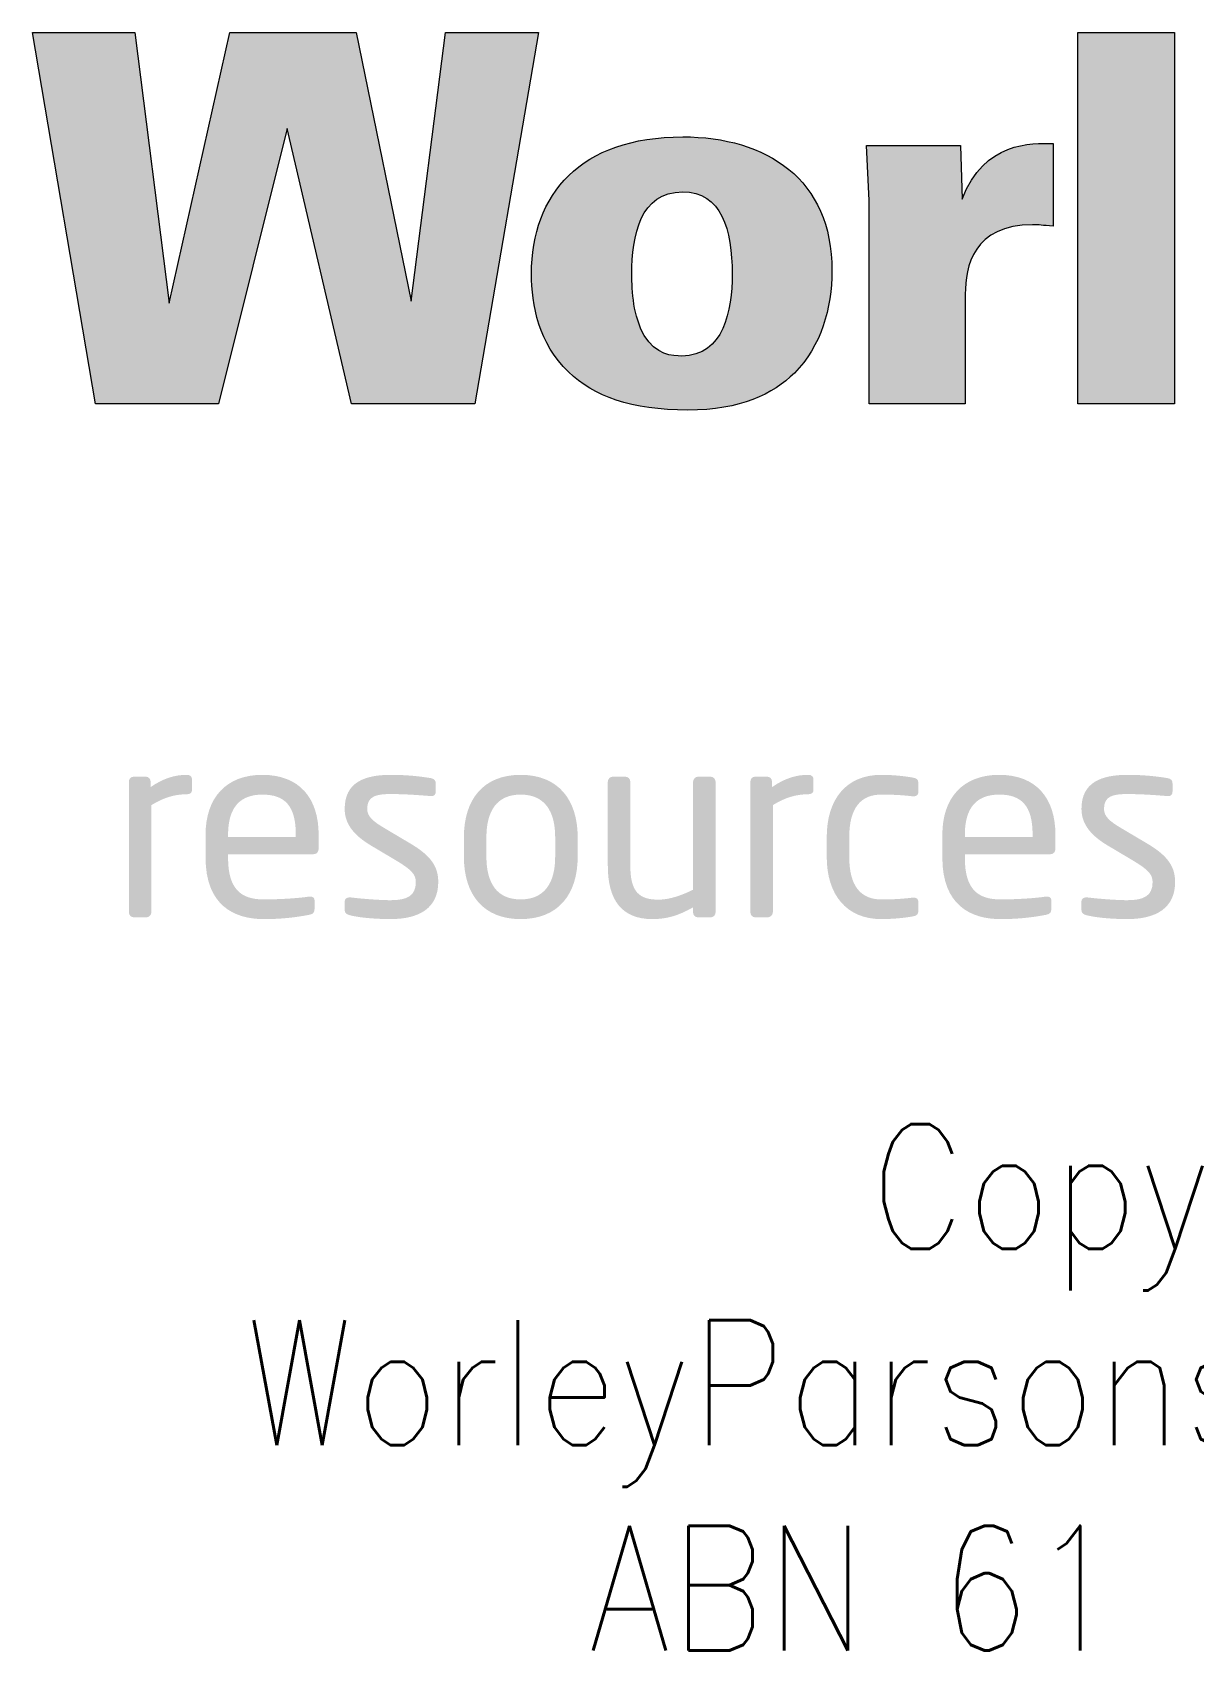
# Model space of a CAD drawing. Header units: millimetres. Extents: x 2699 to 3591, y 333 to 971.
# Drawn here: x 3460.85 to 3475.61, y 441.06 to 461.62 of the extents above; entities that cross this region are included whole.
import ezdxf
from ezdxf.enums import TextEntityAlignment as Align

# ---------------------------------------------------------------- set-up
doc = ezdxf.new("R2010")
doc.units = ezdxf.units.MM
doc.styles.add('ROMANS', font='romans.shx')

msp = doc.modelspace()

# ---------------------------------------------------------------- hatches: boundary and pattern name
at = {"linetype": 'Continuous', "lineweight": 0}
for points in [[(3461.653, 456.901), (3460.849, 461.622), (3462.15, 461.622), (3462.588, 458.182), (3463.36, 461.622), (3464.962, 461.622), (3465.662, 458.208), (3466.1, 461.622), (3467.283, 461.622), (3466.472, 456.901), (3464.903, 456.901), (3464.086, 460.399), (3463.216, 456.901)], [(3474.136, 456.901), (3474.136, 461.622), (3475.365, 461.622), (3475.365, 456.901)]]:
    msp.add_hatch(color=7, dxfattribs=at).paths.add_polyline_path(points)
h = msp.add_hatch(color=7, dxfattribs=at)
edge = h.paths.add_edge_path()
edge.add_spline(control_points=[(3468.764, 456.844), (3468.892, 456.83), (3469.03, 456.822), (3469.18, 456.822), (3469.853, 456.822), (3470.258, 457.025), (3470.533, 457.293), (3470.873, 457.633), (3471.01, 458.117), (3471.01, 458.594), (3471.01, 459.758), (3470.18, 460.294), (3469.114, 460.294)], knot_values=[0, 0, 0, 0, 0.064081, 0.064081, 0.064081, 0.376054, 0.376054, 0.376054, 0.688027, 0.688027, 0.688027, 1, 1, 1, 1], degree=3, periodic=0)
edge.add_spline(control_points=[(3469.114, 460.294), (3467.813, 460.294), (3467.192, 459.562), (3467.192, 458.555), (3467.192, 458.156), (3467.283, 457.666), (3467.663, 457.306), (3467.917, 457.062), (3468.267, 456.9), (3468.764, 456.844)], knot_values=[0, 0, 0, 0, 0.357834, 0.357834, 0.357834, 0.715667, 0.715667, 0.715667, 1, 1, 1, 1], degree=3, periodic=0)
edge = h.paths.add_edge_path(flags=16)
edge.add_spline(control_points=[(3468.624, 457.77), (3468.486, 458.012), (3468.467, 458.333), (3468.467, 458.548), (3468.467, 459.039), (3468.571, 459.595), (3469.114, 459.595), (3469.605, 459.595), (3469.742, 459.117), (3469.742, 458.548), (3469.742, 458.091), (3469.637, 457.509), (3469.101, 457.509), (3468.99, 457.509), (3468.768, 457.522), (3468.624, 457.77)], knot_values=[0, 0, 0, 0, 0.2, 0.2, 0.2, 0.4, 0.4, 0.4, 0.6, 0.6, 0.6, 0.8, 0.8, 0.8, 1, 1, 1, 1], degree=3, periodic=0)
h = msp.add_hatch(color=7, dxfattribs=at)
edge = h.paths.add_edge_path()
edge.add_line((3471.481, 459.484), (3471.481, 456.901))
edge.add_line((3471.481, 456.901), (3472.704, 456.901))
edge.add_line((3472.704, 456.901), (3472.704, 458.294))
edge.add_spline(control_points=[(3472.704, 458.294), (3472.704, 458.647), (3472.809, 459.177), (3473.56, 459.177), (3473.645, 459.177), (3473.678, 459.17), (3473.822, 459.157)], knot_values=[0, 0, 0, 0, 0.5, 0.5, 0.5, 1, 1, 1, 1], degree=3, periodic=0)
edge.add_line((3473.822, 459.157), (3473.822, 460.209))
edge.add_spline(control_points=[(3473.822, 460.209), (3473.541, 460.216), (3472.946, 460.236), (3472.665, 459.503)], knot_values=[0, 0, 0, 0, 1, 1, 1, 1], degree=3, periodic=0)
edge.add_line((3472.665, 459.503), (3472.645, 460.183))
edge.add_line((3472.645, 460.183), (3471.449, 460.183))
edge.add_line((3471.449, 460.183), (3471.481, 459.484))
h = msp.add_hatch(color=1, dxfattribs=at)
edge = h.paths.add_edge_path(flags=16)
edge.add_spline(control_points=[(3462.362, 451.803), (3462.524, 451.901), (3462.661, 451.94), (3462.81, 451.94)], knot_values=[0, 0, 0, 0, 1, 1, 1, 1], degree=3, periodic=0)
edge.add_spline(control_points=[(3462.81, 451.94), (3462.856, 451.94), (3462.878, 451.959), (3462.878, 451.995)], knot_values=[0, 0, 0, 0, 1, 1, 1, 1], degree=3, periodic=0)
edge.add_line((3462.878, 451.995), (3462.878, 452.128))
edge.add_spline(control_points=[(3462.878, 452.128), (3462.878, 452.167), (3462.856, 452.187), (3462.81, 452.187)], knot_values=[0, 0, 0, 0, 1, 1, 1, 1], degree=3, periodic=0)
edge.add_spline(control_points=[(3462.81, 452.187), (3462.664, 452.187), (3462.514, 452.145), (3462.352, 452.031)], knot_values=[0, 0, 0, 0, 1, 1, 1, 1], degree=3, periodic=0)
edge.add_line((3462.352, 452.031), (3462.352, 452.099))
edge.add_spline(control_points=[(3462.352, 452.099), (3462.352, 452.135), (3462.326, 452.164), (3462.29, 452.164)], knot_values=[0, 0, 0, 0, 1, 1, 1, 1], degree=3, periodic=0)
edge.add_line((3462.29, 452.164), (3462.137, 452.164))
edge.add_spline(control_points=[(3462.137, 452.164), (3462.101, 452.164), (3462.075, 452.135), (3462.075, 452.099)], knot_values=[0, 0, 0, 0, 1, 1, 1, 1], degree=3, periodic=0)
edge.add_line((3462.075, 452.099), (3462.075, 450.441))
edge.add_spline(control_points=[(3462.075, 450.441), (3462.075, 450.406), (3462.105, 450.376), (3462.137, 450.376)], knot_values=[0, 0, 0, 0, 1, 1, 1, 1], degree=3, periodic=0)
edge.add_line((3462.137, 450.376), (3462.297, 450.376))
edge.add_spline(control_points=[(3462.297, 450.376), (3462.332, 450.376), (3462.362, 450.409), (3462.362, 450.441)], knot_values=[0, 0, 0, 0, 1, 1, 1, 1], degree=3, periodic=0)
edge.add_line((3462.362, 450.441), (3462.362, 451.803))
h = msp.add_hatch(color=1, dxfattribs=at)
edge = h.paths.add_edge_path()
edge.add_line((3464.487, 451.251), (3464.487, 451.426))
edge.add_spline(control_points=[(3464.487, 451.426), (3464.487, 451.888), (3464.246, 452.187), (3463.772, 452.187)], knot_values=[0, 0, 0, 0, 1, 1, 1, 1], degree=3, periodic=0)
edge.add_spline(control_points=[(3463.772, 452.187), (3463.307, 452.187), (3463.05, 451.891), (3463.05, 451.426)], knot_values=[0, 0, 0, 0, 1, 1, 1, 1], degree=3, periodic=0)
edge.add_line((3463.05, 451.426), (3463.05, 451.134))
edge.add_spline(control_points=[(3463.05, 451.134), (3463.05, 450.529), (3463.414, 450.354), (3463.788, 450.354)], knot_values=[0, 0, 0, 0, 1, 1, 1, 1], degree=3, periodic=0)
edge.add_spline(control_points=[(3463.788, 450.354), (3464.006, 450.354), (3464.184, 450.373), (3464.37, 450.409)], knot_values=[0, 0, 0, 0, 1, 1, 1, 1], degree=3, periodic=0)
edge.add_spline(control_points=[(3464.37, 450.409), (3464.422, 450.419), (3464.435, 450.441), (3464.435, 450.484)], knot_values=[0, 0, 0, 0, 1, 1, 1, 1], degree=3, periodic=0)
edge.add_line((3464.435, 450.484), (3464.435, 450.594))
edge.add_spline(control_points=[(3464.435, 450.594), (3464.435, 450.627), (3464.409, 450.64), (3464.382, 450.64)], knot_values=[0, 0, 0, 0, 1, 1, 1, 1], degree=3, periodic=0)
edge.add_line((3464.382, 450.64), (3464.366, 450.64))
edge.add_spline(control_points=[(3464.366, 450.64), (3464.217, 450.617), (3463.976, 450.604), (3463.788, 450.604)], knot_values=[0, 0, 0, 0, 1, 1, 1, 1], degree=3, periodic=0)
edge.add_spline(control_points=[(3463.788, 450.604), (3463.489, 450.604), (3463.336, 450.747), (3463.336, 451.134)], knot_values=[0, 0, 0, 0, 1, 1, 1, 1], degree=3, periodic=0)
edge.add_line((3463.336, 451.134), (3463.336, 451.179))
edge.add_line((3463.336, 451.179), (3464.425, 451.179))
edge.add_spline(control_points=[(3464.425, 451.179), (3464.464, 451.179), (3464.487, 451.208), (3464.487, 451.251)], knot_values=[0, 0, 0, 0, 1, 1, 1, 1], degree=3, periodic=0)
edge = h.paths.add_edge_path(flags=16)
edge.add_spline(control_points=[(3463.336, 451.426), (3463.336, 451.777), (3463.492, 451.936), (3463.772, 451.936)], knot_values=[0, 0, 0, 0, 1, 1, 1, 1], degree=3, periodic=0)
edge.add_spline(control_points=[(3463.772, 451.936), (3464.058, 451.936), (3464.197, 451.793), (3464.197, 451.426)], knot_values=[0, 0, 0, 0, 1, 1, 1, 1], degree=3, periodic=0)
edge.add_line((3464.197, 451.426), (3464.197, 451.397))
edge.add_line((3464.197, 451.397), (3463.336, 451.397))
edge.add_line((3463.336, 451.397), (3463.336, 451.426))
h = msp.add_hatch(color=1, dxfattribs=at)
edge = h.paths.add_edge_path(flags=16)
edge.add_line((3465.975, 451.972), (3465.975, 452.08))
edge.add_spline(control_points=[(3465.975, 452.08), (3465.975, 452.115), (3465.955, 452.138), (3465.913, 452.145)], knot_values=[0, 0, 0, 0, 1, 1, 1, 1], degree=3, periodic=0)
edge.add_spline(control_points=[(3465.913, 452.145), (3465.761, 452.171), (3465.588, 452.187), (3465.406, 452.187)], knot_values=[0, 0, 0, 0, 1, 1, 1, 1], degree=3, periodic=0)
edge.add_spline(control_points=[(3465.406, 452.187), (3465.072, 452.187), (3464.818, 452.093), (3464.818, 451.755)], knot_values=[0, 0, 0, 0, 1, 1, 1, 1], degree=3, periodic=0)
edge.add_spline(control_points=[(3464.818, 451.755), (3464.818, 451.55), (3464.951, 451.41), (3465.15, 451.29)], knot_values=[0, 0, 0, 0, 1, 1, 1, 1], degree=3, periodic=0)
edge.add_line((3465.15, 451.29), (3465.478, 451.095))
edge.add_spline(control_points=[(3465.478, 451.095), (3465.663, 450.984), (3465.722, 450.922), (3465.722, 450.825)], knot_values=[0, 0, 0, 0, 1, 1, 1, 1], degree=3, periodic=0)
edge.add_spline(control_points=[(3465.722, 450.825), (3465.722, 450.649), (3465.611, 450.594), (3465.4, 450.594)], knot_values=[0, 0, 0, 0, 1, 1, 1, 1], degree=3, periodic=0)
edge.add_spline(control_points=[(3465.4, 450.594), (3465.283, 450.594), (3465.046, 450.61), (3464.89, 450.63)], knot_values=[0, 0, 0, 0, 1, 1, 1, 1], degree=3, periodic=0)
edge.add_line((3464.89, 450.63), (3464.877, 450.63))
edge.add_spline(control_points=[(3464.877, 450.63), (3464.844, 450.63), (3464.818, 450.61), (3464.818, 450.581)], knot_values=[0, 0, 0, 0, 1, 1, 1, 1], degree=3, periodic=0)
edge.add_line((3464.818, 450.581), (3464.818, 450.467))
edge.add_spline(control_points=[(3464.818, 450.467), (3464.818, 450.432), (3464.844, 450.412), (3464.886, 450.402)], knot_values=[0, 0, 0, 0, 1, 1, 1, 1], degree=3, periodic=0)
edge.add_spline(control_points=[(3464.886, 450.402), (3465.046, 450.363), (3465.28, 450.354), (3465.4, 450.354)], knot_values=[0, 0, 0, 0, 1, 1, 1, 1], degree=3, periodic=0)
edge.add_spline(control_points=[(3465.4, 450.354), (3465.764, 450.354), (3466.007, 450.493), (3466.007, 450.825)], knot_values=[0, 0, 0, 0, 1, 1, 1, 1], degree=3, periodic=0)
edge.add_spline(control_points=[(3466.007, 450.825), (3466.007, 451.017), (3465.92, 451.157), (3465.65, 451.316)], knot_values=[0, 0, 0, 0, 1, 1, 1, 1], degree=3, periodic=0)
edge.add_line((3465.65, 451.316), (3465.328, 451.507))
edge.add_spline(control_points=[(3465.328, 451.507), (3465.179, 451.595), (3465.104, 451.657), (3465.104, 451.755)], knot_values=[0, 0, 0, 0, 1, 1, 1, 1], degree=3, periodic=0)
edge.add_spline(control_points=[(3465.104, 451.755), (3465.104, 451.92), (3465.224, 451.943), (3465.406, 451.943)], knot_values=[0, 0, 0, 0, 1, 1, 1, 1], degree=3, periodic=0)
edge.add_spline(control_points=[(3465.406, 451.943), (3465.588, 451.943), (3465.796, 451.927), (3465.91, 451.917)], knot_values=[0, 0, 0, 0, 1, 1, 1, 1], degree=3, periodic=0)
edge.add_line((3465.91, 451.917), (3465.92, 451.917))
edge.add_spline(control_points=[(3465.92, 451.917), (3465.952, 451.917), (3465.975, 451.933), (3465.975, 451.972)], knot_values=[0, 0, 0, 0, 1, 1, 1, 1], degree=3, periodic=0)
h = msp.add_hatch(color=1, dxfattribs=at)
edge = h.paths.add_edge_path()
edge.add_line((3467.779, 451.147), (3467.779, 451.394))
edge.add_spline(control_points=[(3467.779, 451.394), (3467.779, 451.871), (3467.532, 452.187), (3467.054, 452.187)], knot_values=[0, 0, 0, 0, 1, 1, 1, 1], degree=3, periodic=0)
edge.add_spline(control_points=[(3467.054, 452.187), (3466.576, 452.187), (3466.333, 451.871), (3466.333, 451.394)], knot_values=[0, 0, 0, 0, 1, 1, 1, 1], degree=3, periodic=0)
edge.add_line((3466.333, 451.394), (3466.333, 451.147))
edge.add_spline(control_points=[(3466.333, 451.147), (3466.333, 450.669), (3466.576, 450.354), (3467.054, 450.354)], knot_values=[0, 0, 0, 0, 1, 1, 1, 1], degree=3, periodic=0)
edge.add_spline(control_points=[(3467.054, 450.354), (3467.532, 450.354), (3467.779, 450.669), (3467.779, 451.147)], knot_values=[0, 0, 0, 0, 1, 1, 1, 1], degree=3, periodic=0)
edge = h.paths.add_edge_path(flags=16)
edge.add_line((3466.619, 451.147), (3466.619, 451.394))
edge.add_spline(control_points=[(3466.619, 451.394), (3466.619, 451.728), (3466.752, 451.936), (3467.054, 451.936)], knot_values=[0, 0, 0, 0, 1, 1, 1, 1], degree=3, periodic=0)
edge.add_spline(control_points=[(3467.054, 451.936), (3467.36, 451.936), (3467.493, 451.725), (3467.493, 451.394)], knot_values=[0, 0, 0, 0, 1, 1, 1, 1], degree=3, periodic=0)
edge.add_line((3467.493, 451.394), (3467.493, 451.147))
edge.add_spline(control_points=[(3467.493, 451.147), (3467.493, 450.812), (3467.356, 450.604), (3467.054, 450.604)], knot_values=[0, 0, 0, 0, 1, 1, 1, 1], degree=3, periodic=0)
edge.add_spline(control_points=[(3467.054, 450.604), (3466.749, 450.604), (3466.619, 450.815), (3466.619, 451.147)], knot_values=[0, 0, 0, 0, 1, 1, 1, 1], degree=3, periodic=0)
h = msp.add_hatch(color=1, dxfattribs=at)
edge = h.paths.add_edge_path(flags=16)
edge.add_line((3468.448, 451.03), (3468.448, 452.099))
edge.add_spline(control_points=[(3468.448, 452.099), (3468.448, 452.135), (3468.419, 452.164), (3468.383, 452.164)], knot_values=[0, 0, 0, 0, 1, 1, 1, 1], degree=3, periodic=0)
edge.add_line((3468.383, 452.164), (3468.227, 452.164))
edge.add_spline(control_points=[(3468.227, 452.164), (3468.192, 452.164), (3468.162, 452.135), (3468.162, 452.099)], knot_values=[0, 0, 0, 0, 1, 1, 1, 1], degree=3, periodic=0)
edge.add_line((3468.162, 452.099), (3468.162, 451.03))
edge.add_spline(control_points=[(3468.162, 451.03), (3468.162, 450.597), (3468.338, 450.354), (3468.728, 450.354)], knot_values=[0, 0, 0, 0, 1, 1, 1, 1], degree=3, periodic=0)
edge.add_spline(control_points=[(3468.728, 450.354), (3468.92, 450.354), (3469.066, 450.402), (3469.245, 450.503)], knot_values=[0, 0, 0, 0, 1, 1, 1, 1], degree=3, periodic=0)
edge.add_line((3469.245, 450.503), (3469.245, 450.441))
edge.add_spline(control_points=[(3469.245, 450.441), (3469.245, 450.406), (3469.271, 450.376), (3469.306, 450.376)], knot_values=[0, 0, 0, 0, 1, 1, 1, 1], degree=3, periodic=0)
edge.add_line((3469.306, 450.376), (3469.469, 450.376))
edge.add_spline(control_points=[(3469.469, 450.376), (3469.505, 450.376), (3469.531, 450.406), (3469.531, 450.441)], knot_values=[0, 0, 0, 0, 1, 1, 1, 1], degree=3, periodic=0)
edge.add_line((3469.531, 450.441), (3469.531, 452.099))
edge.add_spline(control_points=[(3469.531, 452.099), (3469.531, 452.135), (3469.501, 452.164), (3469.469, 452.164)], knot_values=[0, 0, 0, 0, 1, 1, 1, 1], degree=3, periodic=0)
edge.add_line((3469.469, 452.164), (3469.31, 452.164))
edge.add_spline(control_points=[(3469.31, 452.164), (3469.274, 452.164), (3469.245, 452.131), (3469.245, 452.099)], knot_values=[0, 0, 0, 0, 1, 1, 1, 1], degree=3, periodic=0)
edge.add_line((3469.245, 452.099), (3469.245, 450.727))
edge.add_spline(control_points=[(3469.245, 450.727), (3469.095, 450.653), (3468.942, 450.601), (3468.806, 450.601)], knot_values=[0, 0, 0, 0, 1, 1, 1, 1], degree=3, periodic=0)
edge.add_spline(control_points=[(3468.806, 450.601), (3468.559, 450.601), (3468.448, 450.701), (3468.448, 451.03)], knot_values=[0, 0, 0, 0, 1, 1, 1, 1], degree=3, periodic=0)
h = msp.add_hatch(color=1, dxfattribs=at)
edge = h.paths.add_edge_path(flags=16)
edge.add_line((3470.259, 450.441), (3470.259, 451.803))
edge.add_spline(control_points=[(3470.259, 451.803), (3470.421, 451.901), (3470.558, 451.94), (3470.707, 451.94)], knot_values=[0, 0, 0, 0, 1, 1, 1, 1], degree=3, periodic=0)
edge.add_spline(control_points=[(3470.707, 451.94), (3470.753, 451.94), (3470.775, 451.959), (3470.775, 451.995)], knot_values=[0, 0, 0, 0, 1, 1, 1, 1], degree=3, periodic=0)
edge.add_line((3470.775, 451.995), (3470.775, 452.128))
edge.add_spline(control_points=[(3470.775, 452.128), (3470.775, 452.167), (3470.753, 452.187), (3470.707, 452.187)], knot_values=[0, 0, 0, 0, 1, 1, 1, 1], degree=3, periodic=0)
edge.add_spline(control_points=[(3470.707, 452.187), (3470.561, 452.187), (3470.411, 452.145), (3470.249, 452.031)], knot_values=[0, 0, 0, 0, 1, 1, 1, 1], degree=3, periodic=0)
edge.add_line((3470.249, 452.031), (3470.249, 452.099))
edge.add_spline(control_points=[(3470.249, 452.099), (3470.249, 452.135), (3470.223, 452.164), (3470.187, 452.164)], knot_values=[0, 0, 0, 0, 1, 1, 1, 1], degree=3, periodic=0)
edge.add_line((3470.187, 452.164), (3470.034, 452.164))
edge.add_spline(control_points=[(3470.034, 452.164), (3469.999, 452.164), (3469.973, 452.135), (3469.973, 452.099)], knot_values=[0, 0, 0, 0, 1, 1, 1, 1], degree=3, periodic=0)
edge.add_line((3469.973, 452.099), (3469.973, 450.441))
edge.add_spline(control_points=[(3469.973, 450.441), (3469.973, 450.406), (3470.002, 450.376), (3470.034, 450.376)], knot_values=[0, 0, 0, 0, 1, 1, 1, 1], degree=3, periodic=0)
edge.add_line((3470.034, 450.376), (3470.194, 450.376))
edge.add_spline(control_points=[(3470.194, 450.376), (3470.229, 450.376), (3470.259, 450.409), (3470.259, 450.441)], knot_values=[0, 0, 0, 0, 1, 1, 1, 1], degree=3, periodic=0)
h = msp.add_hatch(color=1, dxfattribs=at)
edge = h.paths.add_edge_path(flags=16)
edge.add_spline(control_points=[(3471.23, 451.397), (3471.23, 451.764), (3471.376, 451.936), (3471.636, 451.936)], knot_values=[0, 0, 0, 0, 1, 1, 1, 1], degree=3, periodic=0)
edge.add_spline(control_points=[(3471.636, 451.936), (3471.795, 451.936), (3471.896, 451.93), (3472.039, 451.914)], knot_values=[0, 0, 0, 0, 1, 1, 1, 1], degree=3, periodic=0)
edge.add_line((3472.039, 451.914), (3472.052, 451.914))
edge.add_spline(control_points=[(3472.052, 451.914), (3472.081, 451.914), (3472.108, 451.93), (3472.108, 451.963)], knot_values=[0, 0, 0, 0, 1, 1, 1, 1], degree=3, periodic=0)
edge.add_line((3472.108, 451.963), (3472.108, 452.08))
edge.add_spline(control_points=[(3472.108, 452.08), (3472.108, 452.125), (3472.094, 452.141), (3472.043, 452.151)], knot_values=[0, 0, 0, 0, 1, 1, 1, 1], degree=3, periodic=0)
edge.add_spline(control_points=[(3472.043, 452.151), (3471.935, 452.171), (3471.786, 452.187), (3471.636, 452.187)], knot_values=[0, 0, 0, 0, 1, 1, 1, 1], degree=3, periodic=0)
edge.add_spline(control_points=[(3471.636, 452.187), (3471.191, 452.187), (3470.944, 451.875), (3470.944, 451.397)], knot_values=[0, 0, 0, 0, 1, 1, 1, 1], degree=3, periodic=0)
edge.add_line((3470.944, 451.397), (3470.944, 451.143))
edge.add_spline(control_points=[(3470.944, 451.143), (3470.944, 450.666), (3471.194, 450.354), (3471.636, 450.354)], knot_values=[0, 0, 0, 0, 1, 1, 1, 1], degree=3, periodic=0)
edge.add_spline(control_points=[(3471.636, 450.354), (3471.789, 450.354), (3471.935, 450.37), (3472.043, 450.389)], knot_values=[0, 0, 0, 0, 1, 1, 1, 1], degree=3, periodic=0)
edge.add_spline(control_points=[(3472.043, 450.389), (3472.094, 450.399), (3472.108, 450.419), (3472.108, 450.461)], knot_values=[0, 0, 0, 0, 1, 1, 1, 1], degree=3, periodic=0)
edge.add_line((3472.108, 450.461), (3472.108, 450.578))
edge.add_spline(control_points=[(3472.108, 450.578), (3472.108, 450.61), (3472.081, 450.627), (3472.052, 450.627)], knot_values=[0, 0, 0, 0, 1, 1, 1, 1], degree=3, periodic=0)
edge.add_line((3472.052, 450.627), (3472.039, 450.627))
edge.add_spline(control_points=[(3472.039, 450.627), (3471.896, 450.61), (3471.795, 450.604), (3471.636, 450.604)], knot_values=[0, 0, 0, 0, 1, 1, 1, 1], degree=3, periodic=0)
edge.add_spline(control_points=[(3471.636, 450.604), (3471.373, 450.604), (3471.23, 450.779), (3471.23, 451.143)], knot_values=[0, 0, 0, 0, 1, 1, 1, 1], degree=3, periodic=0)
edge.add_line((3471.23, 451.143), (3471.23, 451.397))
h = msp.add_hatch(color=1, dxfattribs=at)
edge = h.paths.add_edge_path()
edge.add_line((3473.85, 451.251), (3473.85, 451.426))
edge.add_spline(control_points=[(3473.85, 451.426), (3473.85, 451.888), (3473.609, 452.187), (3473.135, 452.187)], knot_values=[0, 0, 0, 0, 1, 1, 1, 1], degree=3, periodic=0)
edge.add_spline(control_points=[(3473.135, 452.187), (3472.67, 452.187), (3472.413, 451.891), (3472.413, 451.426)], knot_values=[0, 0, 0, 0, 1, 1, 1, 1], degree=3, periodic=0)
edge.add_line((3472.413, 451.426), (3472.413, 451.134))
edge.add_spline(control_points=[(3472.413, 451.134), (3472.413, 450.529), (3472.777, 450.354), (3473.151, 450.354)], knot_values=[0, 0, 0, 0, 1, 1, 1, 1], degree=3, periodic=0)
edge.add_spline(control_points=[(3473.151, 450.354), (3473.369, 450.354), (3473.547, 450.373), (3473.733, 450.409)], knot_values=[0, 0, 0, 0, 1, 1, 1, 1], degree=3, periodic=0)
edge.add_spline(control_points=[(3473.733, 450.409), (3473.785, 450.419), (3473.798, 450.441), (3473.798, 450.484)], knot_values=[0, 0, 0, 0, 1, 1, 1, 1], degree=3, periodic=0)
edge.add_line((3473.798, 450.484), (3473.798, 450.594))
edge.add_spline(control_points=[(3473.798, 450.594), (3473.798, 450.627), (3473.772, 450.64), (3473.746, 450.64)], knot_values=[0, 0, 0, 0, 1, 1, 1, 1], degree=3, periodic=0)
edge.add_line((3473.746, 450.64), (3473.729, 450.64))
edge.add_spline(control_points=[(3473.729, 450.64), (3473.58, 450.617), (3473.339, 450.604), (3473.151, 450.604)], knot_values=[0, 0, 0, 0, 1, 1, 1, 1], degree=3, periodic=0)
edge.add_spline(control_points=[(3473.151, 450.604), (3472.852, 450.604), (3472.699, 450.747), (3472.699, 451.134)], knot_values=[0, 0, 0, 0, 1, 1, 1, 1], degree=3, periodic=0)
edge.add_line((3472.699, 451.134), (3472.699, 451.179))
edge.add_line((3472.699, 451.179), (3473.788, 451.179))
edge.add_spline(control_points=[(3473.788, 451.179), (3473.827, 451.179), (3473.85, 451.208), (3473.85, 451.251)], knot_values=[0, 0, 0, 0, 1, 1, 1, 1], degree=3, periodic=0)
edge = h.paths.add_edge_path(flags=16)
edge.add_spline(control_points=[(3473.135, 451.936), (3473.421, 451.936), (3473.56, 451.793), (3473.56, 451.426)], knot_values=[0, 0, 0, 0, 1, 1, 1, 1], degree=3, periodic=0)
edge.add_line((3473.56, 451.426), (3473.56, 451.397))
edge.add_line((3473.56, 451.397), (3472.699, 451.397))
edge.add_line((3472.699, 451.397), (3472.699, 451.426))
edge.add_spline(control_points=[(3472.699, 451.426), (3472.699, 451.777), (3472.855, 451.936), (3473.135, 451.936)], knot_values=[0, 0, 0, 0, 1, 1, 1, 1], degree=3, periodic=0)
h = msp.add_hatch(color=1, dxfattribs=at)
edge = h.paths.add_edge_path(flags=16)
edge.add_spline(control_points=[(3474.691, 451.507), (3474.542, 451.595), (3474.467, 451.657), (3474.467, 451.755)], knot_values=[0, 0, 0, 0, 1, 1, 1, 1], degree=3, periodic=0)
edge.add_spline(control_points=[(3474.467, 451.755), (3474.467, 451.92), (3474.587, 451.943), (3474.769, 451.943)], knot_values=[0, 0, 0, 0, 1, 1, 1, 1], degree=3, periodic=0)
edge.add_spline(control_points=[(3474.769, 451.943), (3474.951, 451.943), (3475.159, 451.927), (3475.273, 451.917)], knot_values=[0, 0, 0, 0, 1, 1, 1, 1], degree=3, periodic=0)
edge.add_line((3475.273, 451.917), (3475.283, 451.917))
edge.add_spline(control_points=[(3475.283, 451.917), (3475.315, 451.917), (3475.338, 451.933), (3475.338, 451.972)], knot_values=[0, 0, 0, 0, 1, 1, 1, 1], degree=3, periodic=0)
edge.add_line((3475.338, 451.972), (3475.338, 452.08))
edge.add_spline(control_points=[(3475.338, 452.08), (3475.338, 452.115), (3475.319, 452.138), (3475.276, 452.145)], knot_values=[0, 0, 0, 0, 1, 1, 1, 1], degree=3, periodic=0)
edge.add_spline(control_points=[(3475.276, 452.145), (3475.124, 452.171), (3474.951, 452.187), (3474.769, 452.187)], knot_values=[0, 0, 0, 0, 1, 1, 1, 1], degree=3, periodic=0)
edge.add_spline(control_points=[(3474.769, 452.187), (3474.435, 452.187), (3474.181, 452.093), (3474.181, 451.755)], knot_values=[0, 0, 0, 0, 1, 1, 1, 1], degree=3, periodic=0)
edge.add_spline(control_points=[(3474.181, 451.755), (3474.181, 451.55), (3474.314, 451.41), (3474.513, 451.29)], knot_values=[0, 0, 0, 0, 1, 1, 1, 1], degree=3, periodic=0)
edge.add_line((3474.513, 451.29), (3474.841, 451.095))
edge.add_spline(control_points=[(3474.841, 451.095), (3475.026, 450.984), (3475.085, 450.922), (3475.085, 450.825)], knot_values=[0, 0, 0, 0, 1, 1, 1, 1], degree=3, periodic=0)
edge.add_spline(control_points=[(3475.085, 450.825), (3475.085, 450.649), (3474.974, 450.594), (3474.763, 450.594)], knot_values=[0, 0, 0, 0, 1, 1, 1, 1], degree=3, periodic=0)
edge.add_spline(control_points=[(3474.763, 450.594), (3474.646, 450.594), (3474.409, 450.61), (3474.252, 450.63)], knot_values=[0, 0, 0, 0, 1, 1, 1, 1], degree=3, periodic=0)
edge.add_line((3474.252, 450.63), (3474.24, 450.63))
edge.add_spline(control_points=[(3474.24, 450.63), (3474.207, 450.63), (3474.181, 450.61), (3474.181, 450.581)], knot_values=[0, 0, 0, 0, 1, 1, 1, 1], degree=3, periodic=0)
edge.add_line((3474.181, 450.581), (3474.181, 450.467))
edge.add_spline(control_points=[(3474.181, 450.467), (3474.181, 450.432), (3474.207, 450.412), (3474.249, 450.402)], knot_values=[0, 0, 0, 0, 1, 1, 1, 1], degree=3, periodic=0)
edge.add_spline(control_points=[(3474.249, 450.402), (3474.409, 450.363), (3474.643, 450.354), (3474.763, 450.354)], knot_values=[0, 0, 0, 0, 1, 1, 1, 1], degree=3, periodic=0)
edge.add_spline(control_points=[(3474.763, 450.354), (3475.127, 450.354), (3475.371, 450.493), (3475.371, 450.825)], knot_values=[0, 0, 0, 0, 1, 1, 1, 1], degree=3, periodic=0)
edge.add_spline(control_points=[(3475.371, 450.825), (3475.371, 451.017), (3475.283, 451.157), (3475.013, 451.316)], knot_values=[0, 0, 0, 0, 1, 1, 1, 1], degree=3, periodic=0)
edge.add_line((3475.013, 451.316), (3474.691, 451.507))

# ---------------------------------------------------------------- linework, layer by layer
at = {"color": 7, "linetype": 'Continuous', "lineweight": 0}
for p, q in [((3460.849, 461.622), (3462.15, 461.622)), ((3461.653, 456.901), (3460.849, 461.622)), ((3462.15, 461.622), (3462.588, 458.182)), ((3462.588, 458.182), (3463.36, 461.622)), ((3463.36, 461.622), (3464.962, 461.622)), ((3464.962, 461.622), (3465.662, 458.208)), ((3465.662, 458.208), (3466.1, 461.622)), ((3466.1, 461.622), (3467.283, 461.622)), ((3467.283, 461.622), (3466.472, 456.901)), ((3474.136, 461.622), (3475.365, 461.622)), ((3474.136, 456.901), (3474.136, 461.622)), ((3475.365, 461.622), (3475.365, 456.901)), ((3464.086, 460.399), (3463.216, 456.901)), ((3464.903, 456.901), (3464.086, 460.399)), ((3463.216, 456.901), (3461.653, 456.901)), ((3466.472, 456.901), (3464.903, 456.901)), ((3475.365, 456.901), (3474.136, 456.901))]:
    msp.add_line(p, q, dxfattribs=at)
for points, knots in [([(3467.663, 457.306), (3467.283, 457.666), (3467.192, 458.156), (3467.192, 458.555), (3467.192, 459.562), (3467.813, 460.294), (3469.114, 460.294)], [4, 4, 4, 4, 5, 5, 5, 6, 6, 6, 6]), ([(3469.114, 460.294), (3470.18, 460.294), (3471.01, 459.758), (3471.01, 458.594), (3471.01, 458.117), (3470.873, 457.633), (3470.533, 457.293)], [0, 0, 0, 0, 1, 1, 1, 2, 2, 2, 2]), ([(3468.624, 457.77), (3468.768, 457.522), (3468.99, 457.509), (3469.101, 457.509), (3469.637, 457.509), (3469.742, 458.091), (3469.742, 458.548), (3469.742, 459.117), (3469.605, 459.595), (3469.114, 459.595), (3468.571, 459.595), (3468.467, 459.039), (3468.467, 458.548), (3468.467, 458.333), (3468.486, 458.012), (3468.624, 457.77)], [0, 0, 0, 0, 1, 1, 1, 2, 2, 2, 3, 3, 3, 4, 4, 4, 5, 5, 5, 5]), ([(3473.822, 459.157), (3473.678, 459.17), (3473.645, 459.177), (3473.56, 459.177), (3472.809, 459.177), (3472.704, 458.647), (3472.704, 458.294)], [5, 5, 5, 5, 6, 6, 6, 7, 7, 7, 7]), ([(3470.533, 457.293), (3470.258, 457.025), (3469.853, 456.822), (3469.18, 456.822), (3468.454, 456.822), (3467.983, 456.999), (3467.663, 457.306)], [2, 2, 2, 2, 3, 3, 3, 4, 4, 4, 4])]:
    msp.add_open_spline(points, degree=3, knots=knots, dxfattribs=at)
for points in [[(3472.665, 459.503), (3472.946, 460.236), (3473.541, 460.216), (3473.822, 460.209)], [(3473.822, 460.209), (3473.822, 460.209), (3473.822, 459.157), (3473.822, 459.157)], [(3471.481, 459.484), (3471.481, 459.484), (3471.449, 460.183), (3471.449, 460.183)], [(3471.449, 460.183), (3471.449, 460.183), (3472.645, 460.183), (3472.645, 460.183)], [(3472.645, 460.183), (3472.645, 460.183), (3472.665, 459.503), (3472.665, 459.503)], [(3471.481, 456.901), (3471.481, 456.901), (3471.481, 459.484), (3471.481, 459.484)], [(3472.704, 458.294), (3472.704, 458.294), (3472.704, 456.901), (3472.704, 456.901)], [(3472.704, 456.901), (3472.704, 456.901), (3471.481, 456.901), (3471.481, 456.901)]]:
    msp.add_open_spline(points, degree=3, dxfattribs=at)

# ---------------------------------------------------------------- texts
at = {"color": 7, "linetype": 'Continuous', "lineweight": 13, "style": 'ROMANS', "width": 0.85}
for s, p in [('Copyright  C', (3477.252, 446.956)), ('WorleyParsons Services Pty Ltd', (3477.895, 444.464)), ('ABN 61 001 279 812', (3477.895, 441.852))]:
    msp.add_text(s, height=1.58797, dxfattribs=at).set_placement(p, align=Align.MIDDLE_CENTER)

doc.saveas('drawing.dxf')
